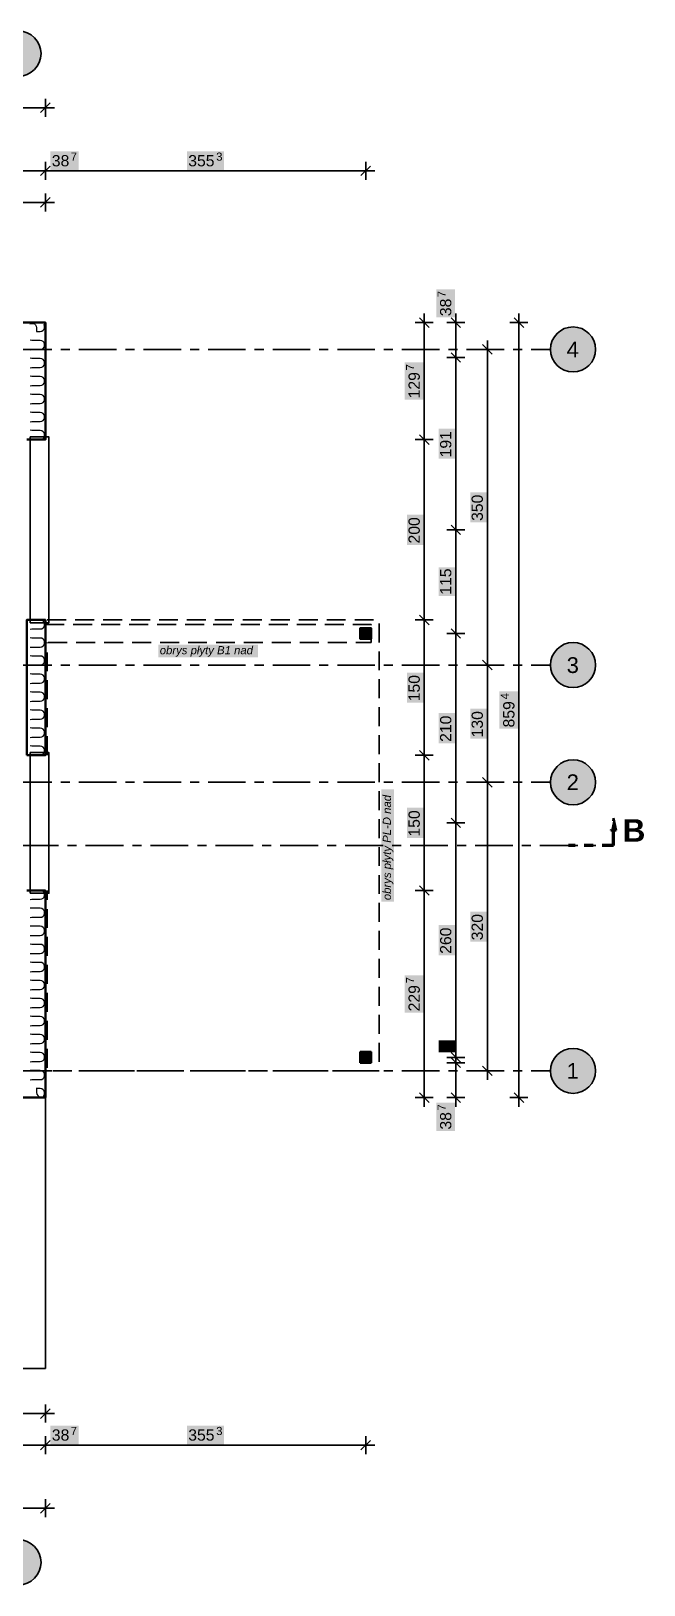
# Model space of a CAD drawing. Header units: metres. Extents: x -3.3 to 16.9, y -6.3 to 12.1.
# Drawn here: x 10.14 to 16.94, y -5.7 to 11.53 of the extents above; entities that cross this region are included whole.
import ezdxf

# ---------------------------------------------------------------- set-up
doc = ezdxf.new("R2010")
doc.units = ezdxf.units.M
for name, pattern in [('KRESKOWA', [5.25, 4.2, -1.05]), ('PUNKTOWA', [10.5, 8.4, -1.05, 0, -1.05]), ('PUNKTOWA_KROTKA', [6.3, 4.2, -1.05, 0, -1.05])]:
    doc.linetypes.add(name, pattern=pattern)
for name, color, linetype, lineweight in [('A-KRESKOWANIE', 8, 'Continuous', 18), ('A-MASKA', 7, 'Continuous', 18), ('A-NAD-CIECIEM', 8, 'KRESKOWA', 25), ('A-OKNA', 3, 'Continuous', 35), ('A-OPISY', 2, 'Continuous', 25), ('A-OSIE', 1, 'PUNKTOWA', 25), ('A-PRZEKROJE', 1, 'PUNKTOWA_KROTKA', 50), ('A-SCIANY-IZOL', 4, 'Continuous', 35), ('A-SCIANY-KONSTR', 7, 'Continuous', 50), ('A-WIDOK', 7, 'Continuous', 25), ('A-WYMIARY', 1, 'Continuous', 25), ('A-WYPELNIENIA', 9, 'Continuous', 18)]:
    doc.layers.add(name, color=color, linetype=linetype, lineweight=lineweight)
doc.styles.add('PL_ARIAL', font='arial.ttf')
doc.styles.add('PL_ARIAL_B', font='arialbd.ttf')
doc.styles.add('PL_ARIAL_I', font='ariali.ttf')

msp = doc.modelspace()

# ---------------------------------------------------------------- hatches: boundary and pattern name
at = {"layer": 'A-MASKA', "true_color": 0xffffff}
for points in [[(10.354, 9.988), (10.666, 9.988), (10.666, 10.198), (10.354, 10.198)], [(11.867, 9.988), (12.28, 9.988), (12.28, 10.198), (11.867, 10.198)], [(14.842, 8.354), (14.842, 8.666), (14.632, 8.666), (14.632, 8.354)], [(14.492, 7.442), (14.492, 7.855), (14.282, 7.855), (14.282, 7.442)], [(14.842, 6.788), (14.842, 7.122), (14.66, 7.122), (14.66, 6.788)], [(15.192, 6.083), (15.192, 6.417), (15.01, 6.417), (15.01, 6.083)], [(14.492, 5.833), (14.492, 6.167), (14.31, 6.167), (14.31, 5.833)], [(14.842, 5.265), (14.842, 5.585), (14.66, 5.585), (14.66, 5.265)], [(11.551, 4.585), (12.657, 4.585), (12.657, 4.725), (11.551, 4.725)], [(14.492, 4.083), (14.492, 4.417), (14.31, 4.417), (14.31, 4.083)], [(15.543, 3.793), (15.543, 4.207), (15.332, 4.207), (15.332, 3.793)], [(14.842, 3.633), (14.842, 3.967), (14.66, 3.967), (14.66, 3.633)], [(15.192, 3.683), (15.192, 4.017), (15.01, 4.017), (15.01, 3.683)], [(14.165, 1.878), (14.165, 3.122), (14.025, 3.122), (14.025, 1.878)], [(14.492, 2.583), (14.492, 2.917), (14.31, 2.917), (14.31, 2.583)], [(15.192, 1.433), (15.192, 1.767), (15.01, 1.767), (15.01, 1.433)], [(14.842, 1.283), (14.842, 1.617), (14.66, 1.617), (14.66, 1.283)], [(14.492, 0.645), (14.492, 1.058), (14.282, 1.058), (14.282, 0.645)], [(14.842, 0.207), (14.842, 0.338), (14.66, 0.338), (14.66, 0.207)], [(14.842, -0.666), (14.842, -0.354), (14.632, -0.354), (14.632, -0.666)], [(10.354, -4.143), (10.666, -4.143), (10.666, -3.933), (10.354, -3.933)], [(11.867, -4.143), (12.28, -4.143), (12.28, -3.933), (11.867, -3.933)]]:
    msp.add_hatch(color=7, dxfattribs=at).paths.add_polyline_path(points)
at = {"layer": 'A-OSIE', "true_color": 0xffffff}
for points in [[(10.25, 11.28), (10.248, 11.313), (10.241, 11.345), (10.231, 11.376), (10.217, 11.405), (10.198, 11.432), (10.177, 11.457), (10.152, 11.478), (10.125, 11.497), (10.096, 11.511), (10.065, 11.521), (10.033, 11.528), (10, 11.53), (9.967, 11.528), (9.935, 11.521), (9.904, 11.511), (9.875, 11.497), (9.848, 11.478), (9.823, 11.457), (9.802, 11.432), (9.783, 11.405), (9.769, 11.376), (9.759, 11.345), (9.752, 11.313), (9.75, 11.28), (9.752, 11.247), (9.759, 11.215), (9.769, 11.184), (9.783, 11.155), (9.802, 11.128), (9.823, 11.103), (9.848, 11.082), (9.875, 11.063), (9.904, 11.049), (9.935, 11.039), (9.967, 11.032), (10, 11.03), (10.033, 11.032), (10.065, 11.039), (10.096, 11.049), (10.125, 11.063), (10.152, 11.082), (10.177, 11.103), (10.198, 11.128), (10.217, 11.155), (10.231, 11.184), (10.241, 11.215), (10.248, 11.247)], [(16.4, 8), (16.398, 8.033), (16.391, 8.065), (16.381, 8.096), (16.367, 8.125), (16.348, 8.152), (16.327, 8.177), (16.302, 8.198), (16.275, 8.217), (16.246, 8.231), (16.215, 8.241), (16.183, 8.248), (16.15, 8.25), (16.117, 8.248), (16.085, 8.241), (16.054, 8.231), (16.025, 8.217), (15.998, 8.198), (15.973, 8.177), (15.952, 8.152), (15.933, 8.125), (15.919, 8.096), (15.909, 8.065), (15.902, 8.033), (15.9, 8), (15.902, 7.967), (15.909, 7.935), (15.919, 7.904), (15.933, 7.875), (15.952, 7.848), (15.973, 7.823), (15.998, 7.802), (16.025, 7.783), (16.054, 7.769), (16.085, 7.759), (16.117, 7.752), (16.15, 7.75), (16.183, 7.752), (16.215, 7.759), (16.246, 7.769), (16.275, 7.783), (16.302, 7.802), (16.327, 7.823), (16.348, 7.848), (16.367, 7.875), (16.381, 7.904), (16.391, 7.935), (16.398, 7.967)], [(16.4, 4.5), (16.398, 4.533), (16.391, 4.565), (16.381, 4.596), (16.367, 4.625), (16.348, 4.652), (16.327, 4.677), (16.302, 4.698), (16.275, 4.717), (16.246, 4.731), (16.215, 4.741), (16.183, 4.748), (16.15, 4.75), (16.117, 4.748), (16.085, 4.741), (16.054, 4.731), (16.025, 4.717), (15.998, 4.698), (15.973, 4.677), (15.952, 4.652), (15.933, 4.625), (15.919, 4.596), (15.909, 4.565), (15.902, 4.533), (15.9, 4.5), (15.902, 4.467), (15.909, 4.435), (15.919, 4.404), (15.933, 4.375), (15.952, 4.348), (15.973, 4.323), (15.998, 4.302), (16.025, 4.283), (16.054, 4.269), (16.085, 4.259), (16.117, 4.252), (16.15, 4.25), (16.183, 4.252), (16.215, 4.259), (16.246, 4.269), (16.275, 4.283), (16.302, 4.302), (16.327, 4.323), (16.348, 4.348), (16.367, 4.375), (16.381, 4.404), (16.391, 4.435), (16.398, 4.467)], [(16.4, 3.2), (16.398, 3.233), (16.391, 3.265), (16.381, 3.296), (16.367, 3.325), (16.348, 3.352), (16.327, 3.377), (16.302, 3.398), (16.275, 3.417), (16.246, 3.431), (16.215, 3.441), (16.183, 3.448), (16.15, 3.45), (16.117, 3.448), (16.085, 3.441), (16.054, 3.431), (16.025, 3.417), (15.998, 3.398), (15.973, 3.377), (15.952, 3.352), (15.933, 3.325), (15.919, 3.296), (15.909, 3.265), (15.902, 3.233), (15.9, 3.2), (15.902, 3.167), (15.909, 3.135), (15.919, 3.104), (15.933, 3.075), (15.952, 3.048), (15.973, 3.023), (15.998, 3.002), (16.025, 2.983), (16.054, 2.969), (16.085, 2.959), (16.117, 2.952), (16.15, 2.95), (16.183, 2.952), (16.215, 2.959), (16.246, 2.969), (16.275, 2.983), (16.302, 3.002), (16.327, 3.023), (16.348, 3.048), (16.367, 3.075), (16.381, 3.104), (16.391, 3.135), (16.398, 3.167)], [(16.4, 0), (16.398, 0.033), (16.391, 0.065), (16.381, 0.096), (16.367, 0.125), (16.348, 0.152), (16.327, 0.177), (16.302, 0.198), (16.275, 0.217), (16.246, 0.231), (16.215, 0.241), (16.183, 0.248), (16.15, 0.25), (16.117, 0.248), (16.085, 0.241), (16.054, 0.231), (16.025, 0.217), (15.998, 0.198), (15.973, 0.177), (15.952, 0.152), (15.933, 0.125), (15.919, 0.096), (15.909, 0.065), (15.902, 0.033), (15.9, 0), (15.902, -0.033), (15.909, -0.065), (15.919, -0.096), (15.933, -0.125), (15.952, -0.152), (15.973, -0.177), (15.998, -0.198), (16.025, -0.217), (16.054, -0.231), (16.085, -0.241), (16.117, -0.248), (16.15, -0.25), (16.183, -0.248), (16.215, -0.241), (16.246, -0.231), (16.275, -0.217), (16.302, -0.198), (16.327, -0.177), (16.348, -0.152), (16.367, -0.125), (16.381, -0.096), (16.391, -0.065), (16.398, -0.033)], [(10.25, -5.45), (10.248, -5.417), (10.241, -5.385), (10.231, -5.354), (10.217, -5.325), (10.198, -5.298), (10.177, -5.273), (10.152, -5.252), (10.125, -5.233), (10.096, -5.219), (10.065, -5.209), (10.033, -5.202), (10, -5.2), (9.967, -5.202), (9.935, -5.209), (9.904, -5.219), (9.875, -5.233), (9.848, -5.252), (9.823, -5.273), (9.802, -5.298), (9.783, -5.325), (9.769, -5.354), (9.759, -5.385), (9.752, -5.417), (9.75, -5.45), (9.752, -5.483), (9.759, -5.515), (9.769, -5.546), (9.783, -5.575), (9.802, -5.602), (9.823, -5.627), (9.848, -5.648), (9.875, -5.667), (9.904, -5.681), (9.935, -5.691), (9.967, -5.698), (10, -5.7), (10.033, -5.698), (10.065, -5.691), (10.096, -5.681), (10.125, -5.667), (10.152, -5.648), (10.177, -5.627), (10.198, -5.602), (10.217, -5.575), (10.231, -5.546), (10.241, -5.515), (10.248, -5.483)]]:
    msp.add_hatch(color=7, dxfattribs=at).paths.add_polyline_path(points)
at = {"layer": 'A-PRZEKROJE', "true_color": 0x000000}
msp.add_hatch(color=7, dxfattribs=at).paths.add_polyline_path([(16.6, 2.801), (16.629, 2.664), (16.571, 2.664)])
at = {"layer": 'A-WYPELNIENIA', "true_color": 0x000000}
for points in [[(13.79, 4.79), (13.79, 4.91), (13.91, 4.91), (13.91, 4.79)], [(13.79, 0.21), (13.91, 0.21), (13.91, 0.09), (13.79, 0.09)]]:
    msp.add_hatch(color=7, dxfattribs=at).paths.add_polyline_path(points)

# ---------------------------------------------------------------- linework, layer by layer
at = {"layer": 'A-KRESKOWANIE', "lineweight": 25, "ltscale": 0.05}
for points in [[(10.125, 8.283), (10.141, 8.289), (10.159, 8.289), (10.175, 8.283), (10.188, 8.272), (10.197, 8.257), (10.2, 8.24), (10.2, 8.2)], [(10.2, 8.2), (10.24, 8.2), (10.257, 8.203), (10.272, 8.212), (10.283, 8.225), (10.289, 8.241), (10.289, 8.259), (10.283, 8.275), (10.279, 8.279)], [(10.13, 7.997), (10.147, 8), (10.24, 8), (10.257, 8.003), (10.272, 8.012), (10.283, 8.025), (10.289, 8.041), (10.289, 8.059), (10.283, 8.075), (10.272, 8.088), (10.257, 8.097), (10.24, 8.1), (10.147, 8.1), (10.13, 8.103)], [(10.13, 7.797), (10.147, 7.8), (10.24, 7.8), (10.257, 7.803), (10.272, 7.812), (10.283, 7.825), (10.289, 7.841), (10.289, 7.859), (10.283, 7.875), (10.272, 7.888), (10.257, 7.897), (10.24, 7.9), (10.147, 7.9), (10.13, 7.903)], [(10.13, 7.597), (10.147, 7.6), (10.24, 7.6), (10.257, 7.603), (10.272, 7.612), (10.283, 7.625), (10.289, 7.641), (10.289, 7.659), (10.283, 7.675), (10.272, 7.688), (10.257, 7.697), (10.24, 7.7), (10.147, 7.7), (10.13, 7.703)], [(10.13, 7.397), (10.147, 7.4), (10.24, 7.4), (10.257, 7.403), (10.272, 7.412), (10.283, 7.425), (10.289, 7.441), (10.289, 7.459), (10.283, 7.475), (10.272, 7.488), (10.257, 7.497), (10.24, 7.5), (10.147, 7.5), (10.13, 7.503)], [(10.13, 7.197), (10.147, 7.2), (10.24, 7.2), (10.257, 7.203), (10.272, 7.212), (10.283, 7.225), (10.289, 7.241), (10.289, 7.259), (10.283, 7.275), (10.272, 7.288), (10.257, 7.297), (10.24, 7.3), (10.147, 7.3), (10.13, 7.303)], [(10.24, 7), (10.257, 7.003), (10.272, 7.012), (10.283, 7.025), (10.289, 7.041), (10.289, 7.059), (10.283, 7.075), (10.272, 7.088), (10.257, 7.097), (10.24, 7.1), (10.147, 7.1), (10.13, 7.103)], [(10.147, 7), (10.24, 7)], [(10.13, 4.897), (10.147, 4.9), (10.24, 4.9), (10.257, 4.903), (10.272, 4.912), (10.283, 4.925), (10.289, 4.941), (10.289, 4.959), (10.283, 4.975), (10.272, 4.988), (10.257, 4.997), (10.24, 5)], [(10.24, 5), (10.147, 5)], [(10.13, 4.697), (10.147, 4.7), (10.24, 4.7), (10.257, 4.703), (10.272, 4.712), (10.283, 4.725), (10.289, 4.741), (10.289, 4.759), (10.283, 4.775), (10.272, 4.788), (10.257, 4.797), (10.24, 4.8), (10.147, 4.8), (10.13, 4.803)], [(10.13, 4.497), (10.147, 4.5), (10.24, 4.5), (10.257, 4.503), (10.272, 4.512), (10.283, 4.525), (10.289, 4.541), (10.289, 4.559), (10.283, 4.575), (10.272, 4.588), (10.257, 4.597), (10.24, 4.6), (10.147, 4.6), (10.13, 4.603)], [(10.13, 4.297), (10.147, 4.3), (10.24, 4.3), (10.257, 4.303), (10.272, 4.312), (10.283, 4.325), (10.289, 4.341), (10.289, 4.359), (10.283, 4.375), (10.272, 4.388), (10.257, 4.397), (10.24, 4.4), (10.147, 4.4), (10.13, 4.403)], [(10.13, 4.097), (10.147, 4.1), (10.24, 4.1), (10.257, 4.103), (10.272, 4.112), (10.283, 4.125), (10.289, 4.141), (10.289, 4.159), (10.283, 4.175), (10.272, 4.188), (10.257, 4.197), (10.24, 4.2), (10.147, 4.2), (10.13, 4.203)], [(10.13, 3.897), (10.147, 3.9), (10.24, 3.9), (10.257, 3.903), (10.272, 3.912), (10.283, 3.925), (10.289, 3.941), (10.289, 3.959), (10.283, 3.975), (10.272, 3.988), (10.257, 3.997), (10.24, 4), (10.147, 4), (10.13, 4.003)], [(10.13, 3.697), (10.147, 3.7), (10.24, 3.7), (10.257, 3.703), (10.272, 3.712), (10.283, 3.725), (10.289, 3.741), (10.289, 3.759), (10.283, 3.775), (10.272, 3.788), (10.257, 3.797), (10.24, 3.8), (10.147, 3.8), (10.13, 3.803)], [(10.24, 3.5), (10.257, 3.503), (10.272, 3.512), (10.283, 3.525), (10.289, 3.541), (10.289, 3.559), (10.283, 3.575), (10.272, 3.588), (10.257, 3.597), (10.24, 3.6), (10.147, 3.6), (10.13, 3.603)], [(10.147, 3.5), (10.24, 3.5)], [(10.13, 1.9), (10.147, 1.903), (10.24, 1.903), (10.257, 1.906), (10.272, 1.915), (10.283, 1.928), (10.289, 1.944), (10.289, 1.962), (10.283, 1.978), (10.272, 1.991), (10.257, 2), (10.257, 2)], [(10.13, 1.7), (10.147, 1.703), (10.24, 1.703), (10.257, 1.706), (10.272, 1.715), (10.283, 1.728), (10.289, 1.744), (10.289, 1.762), (10.283, 1.778), (10.272, 1.791), (10.257, 1.8), (10.24, 1.803), (10.147, 1.803), (10.13, 1.806)], [(10.13, 1.5), (10.147, 1.503), (10.147, 1.503), (10.24, 1.503), (10.257, 1.506), (10.272, 1.515), (10.283, 1.528), (10.289, 1.544), (10.289, 1.562), (10.283, 1.578), (10.272, 1.591), (10.257, 1.6), (10.24, 1.603), (10.24, 1.603), (10.147, 1.603), (10.13, 1.606)], [(10.13, 1.3), (10.147, 1.303), (10.24, 1.303), (10.257, 1.306), (10.272, 1.315), (10.283, 1.328), (10.289, 1.344), (10.289, 1.362), (10.283, 1.378), (10.272, 1.391), (10.257, 1.4), (10.24, 1.403), (10.147, 1.403), (10.13, 1.406)], [(10.13, 1.1), (10.147, 1.103), (10.24, 1.103), (10.257, 1.106), (10.272, 1.115), (10.283, 1.128), (10.289, 1.144), (10.289, 1.162), (10.283, 1.178), (10.272, 1.191), (10.257, 1.2), (10.24, 1.203), (10.147, 1.203), (10.13, 1.206)], [(10.13, 0.9), (10.147, 0.903), (10.24, 0.903), (10.257, 0.906), (10.272, 0.915), (10.283, 0.928), (10.289, 0.944), (10.289, 0.962), (10.283, 0.978), (10.272, 0.991), (10.257, 1), (10.24, 1.003), (10.147, 1.003), (10.13, 1.006)], [(10.13, 0.7), (10.147, 0.703), (10.24, 0.703), (10.257, 0.706), (10.272, 0.715), (10.283, 0.728), (10.289, 0.744), (10.289, 0.762), (10.283, 0.778), (10.272, 0.791), (10.257, 0.8), (10.24, 0.803), (10.147, 0.803), (10.13, 0.806)], [(10.13, 0.5), (10.147, 0.503), (10.24, 0.503), (10.257, 0.506), (10.272, 0.515), (10.283, 0.528), (10.289, 0.544), (10.289, 0.562), (10.283, 0.578), (10.272, 0.591), (10.257, 0.6), (10.24, 0.603), (10.147, 0.603), (10.147, 0.603), (10.13, 0.606)], [(10.13, 0.3), (10.147, 0.303), (10.147, 0.303), (10.24, 0.303), (10.257, 0.306), (10.272, 0.315), (10.283, 0.328), (10.289, 0.344), (10.289, 0.362), (10.283, 0.378), (10.272, 0.391), (10.257, 0.4), (10.24, 0.403), (10.147, 0.403), (10.13, 0.406)], [(10.13, 0.1), (10.147, 0.103), (10.147, 0.103), (10.24, 0.103), (10.257, 0.106), (10.272, 0.115), (10.283, 0.128), (10.289, 0.144), (10.289, 0.162), (10.283, 0.178), (10.272, 0.191), (10.257, 0.2), (10.24, 0.203), (10.24, 0.203), (10.147, 0.203), (10.13, 0.206)], [(10.13, -0.1), (10.147, -0.097), (10.147, -0.097), (10.24, -0.097), (10.257, -0.094), (10.272, -0.085), (10.283, -0.072), (10.289, -0.056), (10.289, -0.038), (10.283, -0.022), (10.272, -0.009), (10.257, 0), (10.24, 0.003), (10.24, 0.003), (10.147, 0.003), (10.13, 0.006)], [(10.278, -0.278), (10.283, -0.272), (10.289, -0.256), (10.289, -0.238), (10.283, -0.222), (10.272, -0.209), (10.257, -0.2), (10.24, -0.197), (10.197, -0.197)], [(10.2, -0.2), (10.2, -0.239), (10.203, -0.257), (10.212, -0.272), (10.225, -0.283), (10.241, -0.289), (10.259, -0.289), (10.275, -0.283), (10.279, -0.279)]]:
    msp.add_lwpolyline(points, dxfattribs=at)
at = {"layer": 'A-NAD-CIECIEM', "linetype": 'KRESKOWA', "lineweight": 35, "ltscale": 0.05, "flags": 128}
for points in [[(10.318, 5), (14, 5), (14, 0), (10.317, 0), (10.317, 2)], [(10.297, 4.95), (13.91, 4.95), (13.91, 4.91)], [(13.91, 4.79), (13.91, 4.75), (10.297, 4.75)], [(10.317, 3.501), (10.317, 4.75)]]:
    msp.add_lwpolyline(points, dxfattribs=at)
at = {"layer": 'A-OKNA', "lineweight": 35, "ltscale": 0.05}
for points in [[(10.13, 4.97), (10.13, 7.03), (10.337, 7.03), (10.337, 4.97)], [(10.13, 1.97), (10.13, 3.53), (10.337, 3.53), (10.337, 1.97)]]:
    msp.add_lwpolyline(points, close=True, dxfattribs=at)
at = {"layer": 'A-OSIE', "linetype": 'PUNKTOWA', "lineweight": 35, "ltscale": 0.049636, "flags": 128}
for points in [[(-2.237, 8), (15.9, 8)], [(-2.237, 4.5), (15.9, 4.5)], [(-2.237, 3.2), (15.9, 3.2)], [(-2.237, 0), (15.9, 0)]]:
    msp.add_lwpolyline(points, dxfattribs=at)
at = {"layer": 'A-OSIE', "linetype": 'Continuous', "lineweight": 35, "ltscale": 0.05}
for centre in [(10, 11.28), (16.15, 8), (16.15, 4.5), (16.15, 3.2), (16.15, 0), (10, -5.45)]:
    msp.add_circle(centre, 0.25, dxfattribs=at)
at = {"layer": 'A-PRZEKROJE', "lineweight": 50, "ltscale": 0.05, "flags": 128}
msp.add_lwpolyline([(16.6, 2.801), (16.629, 2.664), (16.571, 2.664)], close=True, dxfattribs=at)
at = {"layer": 'A-PRZEKROJE', "linetype": 'Continuous', "lineweight": 70, "ltscale": 0.05, "flags": 128}
msp.add_lwpolyline([(16.6, 2.501), (16.6, 2.676)], dxfattribs=at)
at = {"layer": 'A-PRZEKROJE', "linetype": 'PUNKTOWA', "lineweight": 35, "ltscale": 0.05, "flags": 128}
msp.add_lwpolyline([(-2.937, 2.501), (16.6, 2.501)], dxfattribs=at)
at = {"layer": 'A-PRZEKROJE', "linetype": 'PUNKTOWA_KROTKA', "lineweight": 70, "ltscale": 0.03, "flags": 128}
msp.add_lwpolyline([(16.6, 2.501), (16.1, 2.501)], dxfattribs=at)
at = {"layer": 'A-SCIANY-IZOL', "lineweight": 50, "ltscale": 0.05}
for points in [[(9, 8.297), (10.297, 8.297), (10.297, 8.297), (10.297, 8.297), (10.297, 7), (10.297, 7), (10.297, 7), (10.09, 7)], [(10.09, 2), (10.297, 2), (10.297, 2), (10.297, 2), (10.297, -0.297), (10.297, -0.297), (10.297, -0.297), (9, -0.297)]]:
    msp.add_lwpolyline(points, dxfattribs=at)
msp.add_lwpolyline([(10.09, 3.5), (10.09, 3.5), (10.09, 5), (10.09, 5), (10.09, 5), (10.297, 5), (10.297, 5), (10.297, 5), (10.297, 3.5), (10.297, 3.5), (10.297, 3.5), (10.09, 3.5)], close=True, dxfattribs=at)
at = {"layer": 'A-SCIANY-KONSTR', "lineweight": 50, "ltscale": 0.05}
for points in [[(13.79, 4.91), (13.79, 4.91), (13.79, 4.91), (13.91, 4.91), (13.91, 4.91), (13.91, 4.91), (13.91, 4.79), (13.91, 4.79), (13.91, 4.79), (13.79, 4.79), (13.79, 4.79), (13.79, 4.79)], [(13.79, 0.09), (13.79, 0.09), (13.79, 0.21), (13.79, 0.21), (13.79, 0.21), (13.91, 0.21), (13.91, 0.21), (13.91, 0.21), (13.91, 0.09), (13.91, 0.09), (13.91, 0.09), (13.79, 0.09)]]:
    msp.add_lwpolyline(points, close=True, dxfattribs=at)
at = {"layer": 'A-WIDOK', "lineweight": 35, "ltscale": 0.05}
msp.add_lwpolyline([(10.297, -0.297), (10.297, -3.3), (4.3, -3.3), (4.3, -0.297)], dxfattribs=at)
at = {"layer": 'A-WYMIARY', "lineweight": 35, "ltscale": 0.05}
for points in [[(10.244, 10.627), (10.35, 10.733)], [(10.297, 10.58), (10.297, 10.78)], [(-0.397, 10.68), (10.397, 10.68)], [(10.244, 9.927), (10.35, 10.033)], [(10.297, 9.88), (10.297, 10.08)], [(13.797, 9.927), (13.903, 10.033)], [(13.85, 9.88), (13.85, 10.08)], [(-0.397, 9.98), (13.95, 9.98)], [(10.244, 9.577), (10.35, 9.683)], [(10.297, 9.53), (10.297, 9.73)], [(-0.397, 9.63), (10.397, 9.63)], [(14.4, 8.297), (14.6, 8.297)], [(14.553, 8.244), (14.447, 8.35)], [(14.5, -0.397), (14.5, 8.397)], [(14.75, 8.297), (14.95, 8.297)], [(14.903, 8.244), (14.797, 8.35)], [(14.85, -0.397), (14.85, 8.397)], [(15.45, 8.297), (15.65, 8.297)], [(15.603, 8.244), (15.497, 8.35)], [(15.55, -0.397), (15.55, 8.397)], [(15.2, -0.1), (15.2, 8.1)], [(14.903, 7.857), (14.797, 7.963)], [(15.1, 8), (15.3, 8)], [(15.253, 7.947), (15.147, 8.053)], [(14.75, 7.91), (14.95, 7.91)], [(14.4, 7), (14.6, 7)], [(14.553, 6.947), (14.447, 7.053)], [(14.903, 5.947), (14.797, 6.053)], [(14.75, 6), (14.95, 6)], [(14.4, 5), (14.6, 5)], [(14.553, 4.947), (14.447, 5.053)], [(14.75, 4.85), (14.95, 4.85)], [(14.903, 4.797), (14.797, 4.903)], [(15.1, 4.5), (15.3, 4.5)], [(15.253, 4.447), (15.147, 4.553)], [(14.4, 3.5), (14.6, 3.5)], [(14.553, 3.447), (14.447, 3.553)], [(15.1, 3.2), (15.3, 3.2)], [(15.253, 3.147), (15.147, 3.253)], [(14.903, 2.697), (14.797, 2.803)], [(14.75, 2.75), (14.95, 2.75)], [(14.4, 2), (14.6, 2)], [(14.553, 1.947), (14.447, 2.053)], [(14.903, 0.097), (14.797, 0.203)], [(14.75, 0.15), (14.95, 0.15)], [(14.75, 0.09), (14.95, 0.09)], [(14.903, 0.037), (14.797, 0.143)], [(15.1, 0), (15.3, 0)], [(15.253, -0.053), (15.147, 0.053)], [(14.4, -0.297), (14.6, -0.297)], [(14.553, -0.35), (14.447, -0.244)], [(14.75, -0.297), (14.95, -0.297)], [(14.903, -0.35), (14.797, -0.244)], [(15.45, -0.297), (15.65, -0.297)], [(15.603, -0.35), (15.497, -0.244)], [(10.244, -3.853), (10.35, -3.747)], [(10.297, -3.7), (10.297, -3.9)], [(-0.397, -3.8), (10.397, -3.8)], [(10.244, -4.203), (10.35, -4.097)], [(10.297, -4.05), (10.297, -4.25)], [(13.797, -4.203), (13.903, -4.097)], [(13.85, -4.05), (13.85, -4.25)], [(-0.397, -4.15), (13.95, -4.15)], [(10.244, -4.903), (10.35, -4.797)], [(10.297, -4.75), (10.297, -4.95)], [(-0.397, -4.85), (10.397, -4.85)]]:
    msp.add_lwpolyline(points, dxfattribs=at)

# ---------------------------------------------------------------- texts
at = {"layer": 'A-OPISY', "style": 'PL_ARIAL_I'}
msp.add_text('obrys płyty B1 nad', height=0.09, dxfattribs=at).set_placement((11.566, 4.62))
msp.add_text('obrys płyty PL-D nad', height=0.09, rotation=90, dxfattribs=at).set_placement((14.13, 1.893))
at = {"layer": 'A-OSIE', "style": 'PL_ARIAL'}
for s, p in [('4', (16.079, 7.912)), ('3', (16.079, 4.412)), ('2', (16.079, 3.113)), ('1', (16.079, -0.088))]:
    msp.add_text(s, height=0.175, dxfattribs=at).set_placement(p)
at = {"layer": 'A-PRZEKROJE', "style": 'PL_ARIAL_B'}
msp.add_text('B', height=0.25, dxfattribs=at).set_placement((16.7, 2.541))
at = {"layer": 'A-WYMIARY', "style": 'PL_ARIAL'}
for s, height, p in [('7', 0.09, (10.578, 10.093)), ('3', 0.09, (12.192, 10.093)), ('38', 0.125, (10.369, 10.03)), ('355', 0.125, (11.882, 10.03)), ('7', 0.09, (10.578, -4.038)), ('3', 0.09, (12.192, -4.038)), ('38', 0.125, (10.369, -4.1)), ('355', 0.125, (11.882, -4.1))]:
    msp.add_text(s, height=height, dxfattribs=at).set_placement(p)
for s, height, p in [('7', 0.09, (14.737, 8.578)), ('38', 0.125, (14.8, 8.369)), ('7', 0.09, (14.387, 7.767)), ('129', 0.125, (14.45, 7.457)), ('191', 0.125, (14.8, 6.803)), ('350', 0.125, (15.15, 6.098)), ('200', 0.125, (14.45, 5.848)), ('115', 0.125, (14.8, 5.28)), ('150', 0.125, (14.45, 4.098)), ('4', 0.09, (15.438, 4.119)), ('130', 0.125, (15.15, 3.698)), ('859', 0.125, (15.5, 3.808)), ('210', 0.125, (14.8, 3.648)), ('150', 0.125, (14.45, 2.598)), ('320', 0.125, (15.15, 1.448)), ('260', 0.125, (14.8, 1.298)), ('7', 0.09, (14.387, 0.97)), ('229', 0.125, (14.45, 0.66)), ('6', 0.125, (14.8, 0.222)), ('7', 0.09, (14.737, -0.441)), ('38', 0.125, (14.8, -0.651))]:
    msp.add_text(s, height=height, rotation=90, dxfattribs=at).set_placement(p)

doc.saveas('drawing.dxf')
